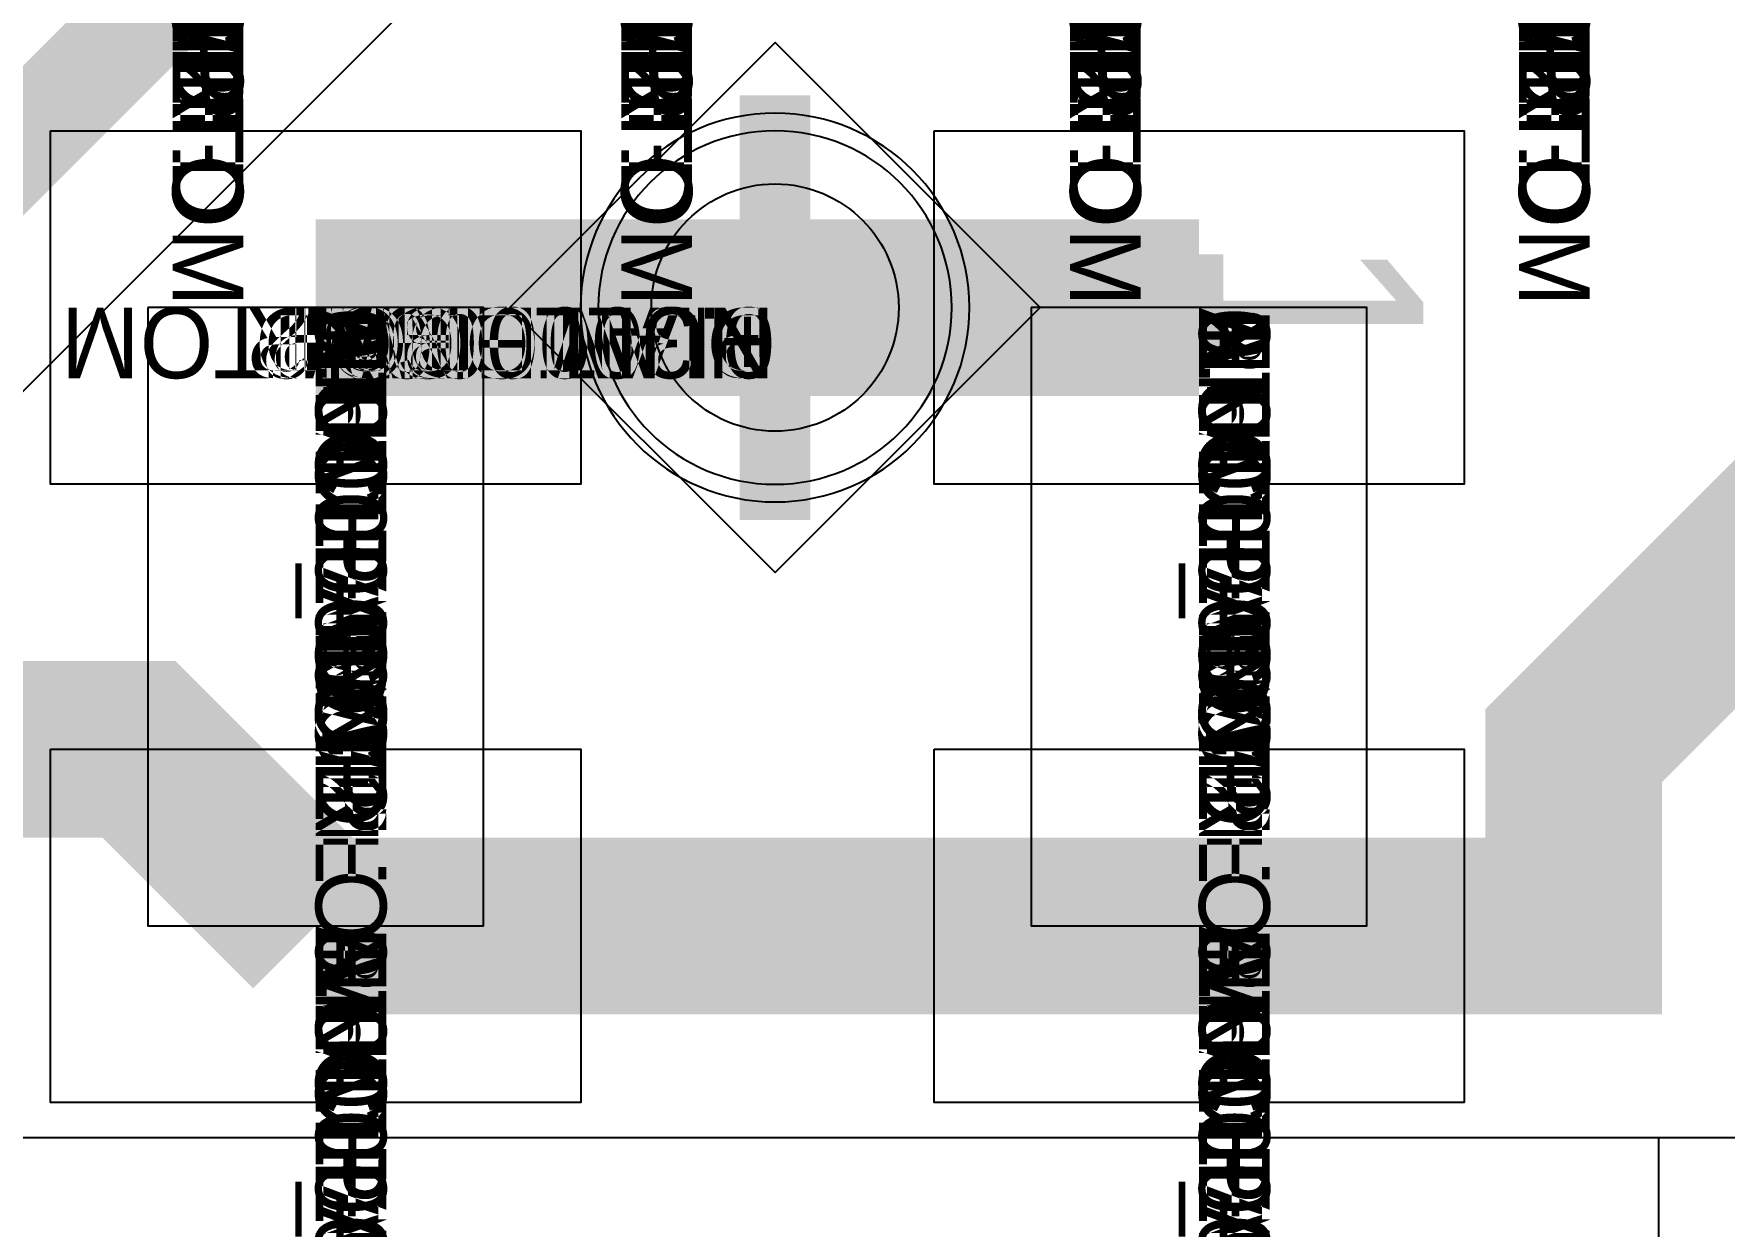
# Model space of a CAD drawing. Extents: x 0 to 323, y 0 to 320.
# Drawn here: x 102.015 to 106.799, y 200.505 to 203.88 of the extents above; entities that cross this region are included whole.
import ezdxf
from ezdxf.enums import TextEntityAlignment as Align

# ---------------------------------------------------------------- set-up
doc = ezdxf.new("R2010")
doc.units = 0
doc.header["$MEASUREMENT"] = 0
doc.layers.get('0').update_dxf_attribs({"linetype": 'CONTINUOUS'})
for name, color, linetype in [('CDN_FIGURES', 7, 'CONTINUOUS'), ('ETCH_BOTTOM', 7, 'CONTINUOUS'), ('ETCH_GND', 3, 'CONTINUOUS'), ('ETCH_INT1', 4, 'CONTINUOUS'), ('ETCH_INT2', 5, 'CONTINUOUS'), ('ETCH_PWR', 6, 'CONTINUOUS'), ('ETCH_TOP', 2, 'CONTINUOUS'), ('MANUFACTURING_NCLEGEND-1-6', 8, 'CONTINUOUS'), ('PACKAGE_GEOMETRY_ASSEMBLY_TOP', 11, 'CONTINUOUS'), ('PACKAGE_GEOMETRY_PIN_NUMBER', 9, 'CONTINUOUS')]:
    doc.layers.add(name, color=color, linetype=linetype)

# ---------------------------------------------------------------- blocks, each defined once
blk = doc.blocks.new('PAD_INFO')
for tag in ['SHAPE_TYPE', 'PAD_HEIGHT', 'PAD_LAYER', 'PAD_TYPE', 'PAD_WIDTH']:
    blk.add_attdef(tag, (0, 0), '', height=0.2)
at = {"flags": 2}
blk.add_attdef('CDN_TYPE', (0, 0), '', height=0.2, dxfattribs=at)
blk = doc.blocks.new('DRILL_INFO')
at = {"flags": 2}
blk.add_attdef('CDN_TYPE', (0, 0), '', height=0.2, dxfattribs=at)
for tag in ['FSHAPE', 'FCHAR', 'DRILL_HEIGHT', 'DIAMETER', 'PLATED', 'DRILL_WIDTH']:
    blk.add_attdef(tag, (0, 0), '', height=0.2)
blk = doc.blocks.new('VIA0700X0300')
at = {"layer": 'ETCH_BOTTOM'}
blk.add_circle((0, 0), 0.35, dxfattribs=at)
at = {"layer": 'ETCH_GND'}
blk.add_circle((0, 0), 0.35, dxfattribs=at)
at = {"layer": 'ETCH_INT1'}
blk.add_circle((0, 0), 0.35, dxfattribs=at)
at = {"layer": 'ETCH_INT2'}
blk.add_circle((0, 0), 0.35, dxfattribs=at)
at = {"layer": 'ETCH_PWR'}
blk.add_circle((0, 0), 0.35, dxfattribs=at)
at = {"layer": 'ETCH_TOP'}
blk.add_circle((0, 0), 0.35, dxfattribs=at)
ref = blk.add_blockref('PAD_INFO', (0, 0))
ref.add_attrib('PAD_LAYER', 'ETCH_TOP', (0, 0), dxfattribs={"height": 0.2})
ref.add_attrib('SHAPE_TYPE', 'NULL', (0, 0), dxfattribs={"height": 0.2})
ref.add_attrib('PAD_TYPE', 'ANTIPAD', (0, 0), dxfattribs={"height": 0.2})
ref.add_attrib('PAD_WIDTH', '0.000000', (0, 0), dxfattribs={"height": 0.2})
ref.add_attrib('PAD_HEIGHT', '0.000000', (0, 0), dxfattribs={"height": 0.2})
ref = blk.add_blockref('PAD_INFO', (0, 0))
ref.add_attrib('PAD_LAYER', 'ETCH_GND', (0, 0), dxfattribs={"height": 0.2})
ref.add_attrib('SHAPE_TYPE', 'NULL', (0, 0), dxfattribs={"height": 0.2})
ref.add_attrib('PAD_TYPE', 'ANTIPAD', (0, 0), dxfattribs={"height": 0.2})
ref.add_attrib('PAD_WIDTH', '0.000000', (0, 0), dxfattribs={"height": 0.2})
ref.add_attrib('PAD_HEIGHT', '0.000000', (0, 0), dxfattribs={"height": 0.2})
ref = blk.add_blockref('PAD_INFO', (0, 0))
ref.add_attrib('PAD_LAYER', 'ETCH_INT1', (0, 0), dxfattribs={"height": 0.2})
ref.add_attrib('SHAPE_TYPE', 'NULL', (0, 0), dxfattribs={"height": 0.2})
ref.add_attrib('PAD_TYPE', 'ANTIPAD', (0, 0), dxfattribs={"height": 0.2})
ref.add_attrib('PAD_WIDTH', '0.000000', (0, 0), dxfattribs={"height": 0.2})
ref.add_attrib('PAD_HEIGHT', '0.000000', (0, 0), dxfattribs={"height": 0.2})
ref = blk.add_blockref('PAD_INFO', (0, 0))
ref.add_attrib('PAD_LAYER', 'ETCH_INT2', (0, 0), dxfattribs={"height": 0.2})
ref.add_attrib('SHAPE_TYPE', 'NULL', (0, 0), dxfattribs={"height": 0.2})
ref.add_attrib('PAD_TYPE', 'ANTIPAD', (0, 0), dxfattribs={"height": 0.2})
ref.add_attrib('PAD_WIDTH', '0.000000', (0, 0), dxfattribs={"height": 0.2})
ref.add_attrib('PAD_HEIGHT', '0.000000', (0, 0), dxfattribs={"height": 0.2})
ref = blk.add_blockref('PAD_INFO', (0, 0))
ref.add_attrib('PAD_LAYER', 'ETCH_PWR', (0, 0), dxfattribs={"height": 0.2})
ref.add_attrib('SHAPE_TYPE', 'NULL', (0, 0), dxfattribs={"height": 0.2})
ref.add_attrib('PAD_TYPE', 'ANTIPAD', (0, 0), dxfattribs={"height": 0.2})
ref.add_attrib('PAD_WIDTH', '0.000000', (0, 0), dxfattribs={"height": 0.2})
ref.add_attrib('PAD_HEIGHT', '0.000000', (0, 0), dxfattribs={"height": 0.2})
ref = blk.add_blockref('PAD_INFO', (0, 0))
ref.add_attrib('PAD_LAYER', 'ETCH_BOTTOM', (0, 0), dxfattribs={"height": 0.2})
ref.add_attrib('SHAPE_TYPE', 'NULL', (0, 0), dxfattribs={"height": 0.2})
ref.add_attrib('PAD_TYPE', 'ANTIPAD', (0, 0), dxfattribs={"height": 0.2})
ref.add_attrib('PAD_WIDTH', '0.000000', (0, 0), dxfattribs={"height": 0.2})
ref.add_attrib('PAD_HEIGHT', '0.000000', (0, 0), dxfattribs={"height": 0.2})
ref = blk.add_blockref('PAD_INFO', (0, 0))
ref.add_attrib('PAD_LAYER', 'ETCH_TOP', (0, 0), dxfattribs={"height": 0.2})
ref.add_attrib('SHAPE_TYPE', 'NULL', (0, 0), dxfattribs={"height": 0.2})
ref.add_attrib('PAD_TYPE', 'THERMAL', (0, 0), dxfattribs={"height": 0.2})
ref.add_attrib('PAD_WIDTH', '0.000000', (0, 0), dxfattribs={"height": 0.2})
ref.add_attrib('PAD_HEIGHT', '0.000000', (0, 0), dxfattribs={"height": 0.2})
ref = blk.add_blockref('PAD_INFO', (0, 0))
ref.add_attrib('PAD_LAYER', 'ETCH_GND', (0, 0), dxfattribs={"height": 0.2})
ref.add_attrib('SHAPE_TYPE', 'NULL', (0, 0), dxfattribs={"height": 0.2})
ref.add_attrib('PAD_TYPE', 'THERMAL', (0, 0), dxfattribs={"height": 0.2})
ref.add_attrib('PAD_WIDTH', '0.000000', (0, 0), dxfattribs={"height": 0.2})
ref.add_attrib('PAD_HEIGHT', '0.000000', (0, 0), dxfattribs={"height": 0.2})
ref = blk.add_blockref('PAD_INFO', (0, 0))
ref.add_attrib('PAD_LAYER', 'ETCH_INT1', (0, 0), dxfattribs={"height": 0.2})
ref.add_attrib('SHAPE_TYPE', 'NULL', (0, 0), dxfattribs={"height": 0.2})
ref.add_attrib('PAD_TYPE', 'THERMAL', (0, 0), dxfattribs={"height": 0.2})
ref.add_attrib('PAD_WIDTH', '0.000000', (0, 0), dxfattribs={"height": 0.2})
ref.add_attrib('PAD_HEIGHT', '0.000000', (0, 0), dxfattribs={"height": 0.2})
ref = blk.add_blockref('PAD_INFO', (0, 0))
ref.add_attrib('PAD_LAYER', 'ETCH_INT2', (0, 0), dxfattribs={"height": 0.2})
ref.add_attrib('SHAPE_TYPE', 'NULL', (0, 0), dxfattribs={"height": 0.2})
ref.add_attrib('PAD_TYPE', 'THERMAL', (0, 0), dxfattribs={"height": 0.2})
ref.add_attrib('PAD_WIDTH', '0.000000', (0, 0), dxfattribs={"height": 0.2})
ref.add_attrib('PAD_HEIGHT', '0.000000', (0, 0), dxfattribs={"height": 0.2})
ref = blk.add_blockref('PAD_INFO', (0, 0))
ref.add_attrib('PAD_LAYER', 'ETCH_PWR', (0, 0), dxfattribs={"height": 0.2})
ref.add_attrib('SHAPE_TYPE', 'NULL', (0, 0), dxfattribs={"height": 0.2})
ref.add_attrib('PAD_TYPE', 'THERMAL', (0, 0), dxfattribs={"height": 0.2})
ref.add_attrib('PAD_WIDTH', '0.000000', (0, 0), dxfattribs={"height": 0.2})
ref.add_attrib('PAD_HEIGHT', '0.000000', (0, 0), dxfattribs={"height": 0.2})
ref = blk.add_blockref('PAD_INFO', (0, 0))
ref.add_attrib('PAD_LAYER', 'ETCH_BOTTOM', (0, 0), dxfattribs={"height": 0.2})
ref.add_attrib('SHAPE_TYPE', 'NULL', (0, 0), dxfattribs={"height": 0.2})
ref.add_attrib('PAD_TYPE', 'THERMAL', (0, 0), dxfattribs={"height": 0.2})
ref.add_attrib('PAD_WIDTH', '0.000000', (0, 0), dxfattribs={"height": 0.2})
ref.add_attrib('PAD_HEIGHT', '0.000000', (0, 0), dxfattribs={"height": 0.2})
ref = blk.add_blockref('PAD_INFO', (0, 0))
ref.add_attrib('PAD_LAYER', 'ETCH_TOP', (0, 0), dxfattribs={"height": 0.2})
ref.add_attrib('SHAPE_TYPE', 'CIRCLE', (0, 0), dxfattribs={"height": 0.2})
ref.add_attrib('PAD_TYPE', 'REGULAR', (0, 0), dxfattribs={"height": 0.2})
ref.add_attrib('PAD_WIDTH', '0.700000', (0, 0), dxfattribs={"height": 0.2})
ref.add_attrib('PAD_HEIGHT', '0.700000', (0, 0), dxfattribs={"height": 0.2})
ref = blk.add_blockref('PAD_INFO', (0, 0))
ref.add_attrib('PAD_LAYER', 'ETCH_GND', (0, 0), dxfattribs={"height": 0.2})
ref.add_attrib('SHAPE_TYPE', 'CIRCLE', (0, 0), dxfattribs={"height": 0.2})
ref.add_attrib('PAD_TYPE', 'REGULAR', (0, 0), dxfattribs={"height": 0.2})
ref.add_attrib('PAD_WIDTH', '0.700000', (0, 0), dxfattribs={"height": 0.2})
ref.add_attrib('PAD_HEIGHT', '0.700000', (0, 0), dxfattribs={"height": 0.2})
ref = blk.add_blockref('PAD_INFO', (0, 0))
ref.add_attrib('PAD_LAYER', 'ETCH_INT1', (0, 0), dxfattribs={"height": 0.2})
ref.add_attrib('SHAPE_TYPE', 'CIRCLE', (0, 0), dxfattribs={"height": 0.2})
ref.add_attrib('PAD_TYPE', 'REGULAR', (0, 0), dxfattribs={"height": 0.2})
ref.add_attrib('PAD_WIDTH', '0.700000', (0, 0), dxfattribs={"height": 0.2})
ref.add_attrib('PAD_HEIGHT', '0.700000', (0, 0), dxfattribs={"height": 0.2})
ref = blk.add_blockref('PAD_INFO', (0, 0))
ref.add_attrib('PAD_LAYER', 'ETCH_INT2', (0, 0), dxfattribs={"height": 0.2})
ref.add_attrib('SHAPE_TYPE', 'CIRCLE', (0, 0), dxfattribs={"height": 0.2})
ref.add_attrib('PAD_TYPE', 'REGULAR', (0, 0), dxfattribs={"height": 0.2})
ref.add_attrib('PAD_WIDTH', '0.700000', (0, 0), dxfattribs={"height": 0.2})
ref.add_attrib('PAD_HEIGHT', '0.700000', (0, 0), dxfattribs={"height": 0.2})
ref = blk.add_blockref('PAD_INFO', (0, 0))
ref.add_attrib('PAD_LAYER', 'ETCH_PWR', (0, 0), dxfattribs={"height": 0.2})
ref.add_attrib('SHAPE_TYPE', 'CIRCLE', (0, 0), dxfattribs={"height": 0.2})
ref.add_attrib('PAD_TYPE', 'REGULAR', (0, 0), dxfattribs={"height": 0.2})
ref.add_attrib('PAD_WIDTH', '0.700000', (0, 0), dxfattribs={"height": 0.2})
ref.add_attrib('PAD_HEIGHT', '0.700000', (0, 0), dxfattribs={"height": 0.2})
ref = blk.add_blockref('PAD_INFO', (0, 0))
ref.add_attrib('PAD_LAYER', 'ETCH_BOTTOM', (0, 0), dxfattribs={"height": 0.2})
ref.add_attrib('SHAPE_TYPE', 'CIRCLE', (0, 0), dxfattribs={"height": 0.2})
ref.add_attrib('PAD_TYPE', 'REGULAR', (0, 0), dxfattribs={"height": 0.2})
ref.add_attrib('PAD_WIDTH', '0.700000', (0, 0), dxfattribs={"height": 0.2})
ref.add_attrib('PAD_HEIGHT', '0.700000', (0, 0), dxfattribs={"height": 0.2})
ref = blk.add_blockref('DRILL_INFO', (0, 0))
ref.add_attrib('DIAMETER', '0.300000', (0, 0), dxfattribs={"height": 0.2})
ref.add_attrib('PLATED', 'PLATED', (0, 0), dxfattribs={"height": 0.2})
ref.add_attrib('FSHAPE', 'DIAMOND', (0, 0), dxfattribs={"height": 0.2})
ref.add_attrib('FCHAR', '+', (0, 0), dxfattribs={"height": 0.2})
ref.add_attrib('DRILL_WIDTH', '1.500000', (0, 0), dxfattribs={"height": 0.2})
ref.add_attrib('DRILL_HEIGHT', '1.500000', (0, 0), dxfattribs={"height": 0.2})
for tag in ['CDN_TYPE', 'PIN']:
    blk.add_attdef(tag, (0, 0), '', height=0.2)
at = {"flags": 2}
for tag in ['PSTKNAME', 'BBV']:
    blk.add_attdef(tag, (0, 0), '', height=0.2, dxfattribs=at)
blk = doc.blocks.new('FIGURE_DIAMOND')
at = {"layer": 'CDN_FIGURES'}
blk.add_lwpolyline([(-0.5, 0), (0, 0.5), (0.5, 0), (0, -0.5)], close=True, dxfattribs=at)
blk = doc.blocks.new('SMD50_25')
at = {"layer": 'ETCH_TOP'}
blk.add_lwpolyline([(-0.635, -0.3175), (-0.635, 0.3175), (0.635, 0.3175), (0.635, -0.3175)], close=True, dxfattribs=at)
ref = blk.add_blockref('PAD_INFO', (0, 0))
ref.add_attrib('PAD_LAYER', 'ETCH_TOP', (0, 0), dxfattribs={"height": 0.2})
ref.add_attrib('SHAPE_TYPE', 'NULL', (0, 0), dxfattribs={"height": 0.2})
ref.add_attrib('PAD_TYPE', 'ANTIPAD', (0, 0), dxfattribs={"height": 0.2})
ref.add_attrib('PAD_WIDTH', '0.000000', (0, 0), dxfattribs={"height": 0.2})
ref.add_attrib('PAD_HEIGHT', '0.000000', (0, 0), dxfattribs={"height": 0.2})
ref = blk.add_blockref('PAD_INFO', (0, 0))
ref.add_attrib('PAD_LAYER', 'ETCH_GND', (0, 0), dxfattribs={"height": 0.2})
ref.add_attrib('SHAPE_TYPE', 'NULL', (0, 0), dxfattribs={"height": 0.2})
ref.add_attrib('PAD_TYPE', 'ANTIPAD', (0, 0), dxfattribs={"height": 0.2})
ref.add_attrib('PAD_WIDTH', '0.000000', (0, 0), dxfattribs={"height": 0.2})
ref.add_attrib('PAD_HEIGHT', '0.000000', (0, 0), dxfattribs={"height": 0.2})
ref = blk.add_blockref('PAD_INFO', (0, 0))
ref.add_attrib('PAD_LAYER', 'ETCH_INT1', (0, 0), dxfattribs={"height": 0.2})
ref.add_attrib('SHAPE_TYPE', 'NULL', (0, 0), dxfattribs={"height": 0.2})
ref.add_attrib('PAD_TYPE', 'ANTIPAD', (0, 0), dxfattribs={"height": 0.2})
ref.add_attrib('PAD_WIDTH', '0.000000', (0, 0), dxfattribs={"height": 0.2})
ref.add_attrib('PAD_HEIGHT', '0.000000', (0, 0), dxfattribs={"height": 0.2})
ref = blk.add_blockref('PAD_INFO', (0, 0))
ref.add_attrib('PAD_LAYER', 'ETCH_INT2', (0, 0), dxfattribs={"height": 0.2})
ref.add_attrib('SHAPE_TYPE', 'NULL', (0, 0), dxfattribs={"height": 0.2})
ref.add_attrib('PAD_TYPE', 'ANTIPAD', (0, 0), dxfattribs={"height": 0.2})
ref.add_attrib('PAD_WIDTH', '0.000000', (0, 0), dxfattribs={"height": 0.2})
ref.add_attrib('PAD_HEIGHT', '0.000000', (0, 0), dxfattribs={"height": 0.2})
ref = blk.add_blockref('PAD_INFO', (0, 0))
ref.add_attrib('PAD_LAYER', 'ETCH_PWR', (0, 0), dxfattribs={"height": 0.2})
ref.add_attrib('SHAPE_TYPE', 'NULL', (0, 0), dxfattribs={"height": 0.2})
ref.add_attrib('PAD_TYPE', 'ANTIPAD', (0, 0), dxfattribs={"height": 0.2})
ref.add_attrib('PAD_WIDTH', '0.000000', (0, 0), dxfattribs={"height": 0.2})
ref.add_attrib('PAD_HEIGHT', '0.000000', (0, 0), dxfattribs={"height": 0.2})
ref = blk.add_blockref('PAD_INFO', (0, 0))
ref.add_attrib('PAD_LAYER', 'ETCH_BOTTOM', (0, 0), dxfattribs={"height": 0.2})
ref.add_attrib('SHAPE_TYPE', 'NULL', (0, 0), dxfattribs={"height": 0.2})
ref.add_attrib('PAD_TYPE', 'ANTIPAD', (0, 0), dxfattribs={"height": 0.2})
ref.add_attrib('PAD_WIDTH', '0.000000', (0, 0), dxfattribs={"height": 0.2})
ref.add_attrib('PAD_HEIGHT', '0.000000', (0, 0), dxfattribs={"height": 0.2})
ref = blk.add_blockref('PAD_INFO', (0, 0))
ref.add_attrib('PAD_LAYER', 'ETCH_TOP', (0, 0), dxfattribs={"height": 0.2})
ref.add_attrib('SHAPE_TYPE', 'NULL', (0, 0), dxfattribs={"height": 0.2})
ref.add_attrib('PAD_TYPE', 'THERMAL', (0, 0), dxfattribs={"height": 0.2})
ref.add_attrib('PAD_WIDTH', '0.000000', (0, 0), dxfattribs={"height": 0.2})
ref.add_attrib('PAD_HEIGHT', '0.000000', (0, 0), dxfattribs={"height": 0.2})
ref = blk.add_blockref('PAD_INFO', (0, 0))
ref.add_attrib('PAD_LAYER', 'ETCH_GND', (0, 0), dxfattribs={"height": 0.2})
ref.add_attrib('SHAPE_TYPE', 'NULL', (0, 0), dxfattribs={"height": 0.2})
ref.add_attrib('PAD_TYPE', 'THERMAL', (0, 0), dxfattribs={"height": 0.2})
ref.add_attrib('PAD_WIDTH', '0.000000', (0, 0), dxfattribs={"height": 0.2})
ref.add_attrib('PAD_HEIGHT', '0.000000', (0, 0), dxfattribs={"height": 0.2})
ref = blk.add_blockref('PAD_INFO', (0, 0))
ref.add_attrib('PAD_LAYER', 'ETCH_INT1', (0, 0), dxfattribs={"height": 0.2})
ref.add_attrib('SHAPE_TYPE', 'NULL', (0, 0), dxfattribs={"height": 0.2})
ref.add_attrib('PAD_TYPE', 'THERMAL', (0, 0), dxfattribs={"height": 0.2})
ref.add_attrib('PAD_WIDTH', '0.000000', (0, 0), dxfattribs={"height": 0.2})
ref.add_attrib('PAD_HEIGHT', '0.000000', (0, 0), dxfattribs={"height": 0.2})
ref = blk.add_blockref('PAD_INFO', (0, 0))
ref.add_attrib('PAD_LAYER', 'ETCH_INT2', (0, 0), dxfattribs={"height": 0.2})
ref.add_attrib('SHAPE_TYPE', 'NULL', (0, 0), dxfattribs={"height": 0.2})
ref.add_attrib('PAD_TYPE', 'THERMAL', (0, 0), dxfattribs={"height": 0.2})
ref.add_attrib('PAD_WIDTH', '0.000000', (0, 0), dxfattribs={"height": 0.2})
ref.add_attrib('PAD_HEIGHT', '0.000000', (0, 0), dxfattribs={"height": 0.2})
ref = blk.add_blockref('PAD_INFO', (0, 0))
ref.add_attrib('PAD_LAYER', 'ETCH_PWR', (0, 0), dxfattribs={"height": 0.2})
ref.add_attrib('SHAPE_TYPE', 'NULL', (0, 0), dxfattribs={"height": 0.2})
ref.add_attrib('PAD_TYPE', 'THERMAL', (0, 0), dxfattribs={"height": 0.2})
ref.add_attrib('PAD_WIDTH', '0.000000', (0, 0), dxfattribs={"height": 0.2})
ref.add_attrib('PAD_HEIGHT', '0.000000', (0, 0), dxfattribs={"height": 0.2})
ref = blk.add_blockref('PAD_INFO', (0, 0))
ref.add_attrib('PAD_LAYER', 'ETCH_BOTTOM', (0, 0), dxfattribs={"height": 0.2})
ref.add_attrib('SHAPE_TYPE', 'NULL', (0, 0), dxfattribs={"height": 0.2})
ref.add_attrib('PAD_TYPE', 'THERMAL', (0, 0), dxfattribs={"height": 0.2})
ref.add_attrib('PAD_WIDTH', '0.000000', (0, 0), dxfattribs={"height": 0.2})
ref.add_attrib('PAD_HEIGHT', '0.000000', (0, 0), dxfattribs={"height": 0.2})
ref = blk.add_blockref('PAD_INFO', (0, 0))
ref.add_attrib('PAD_LAYER', 'ETCH_TOP', (0, 0), dxfattribs={"height": 0.2})
ref.add_attrib('SHAPE_TYPE', 'RECTANGLE', (0, 0), dxfattribs={"height": 0.2})
ref.add_attrib('PAD_TYPE', 'REGULAR', (0, 0), dxfattribs={"height": 0.2})
ref.add_attrib('PAD_WIDTH', '1.270000', (0, 0), dxfattribs={"height": 0.2})
ref.add_attrib('PAD_HEIGHT', '0.635000', (0, 0), dxfattribs={"height": 0.2})
ref = blk.add_blockref('PAD_INFO', (0, 0))
ref.add_attrib('PAD_LAYER', 'ETCH_GND', (0, 0), dxfattribs={"height": 0.2})
ref.add_attrib('SHAPE_TYPE', 'NULL', (0, 0), dxfattribs={"height": 0.2})
ref.add_attrib('PAD_TYPE', 'REGULAR', (0, 0), dxfattribs={"height": 0.2})
ref.add_attrib('PAD_WIDTH', '0.000000', (0, 0), dxfattribs={"height": 0.2})
ref.add_attrib('PAD_HEIGHT', '0.000000', (0, 0), dxfattribs={"height": 0.2})
ref = blk.add_blockref('PAD_INFO', (0, 0))
ref.add_attrib('PAD_LAYER', 'ETCH_INT1', (0, 0), dxfattribs={"height": 0.2})
ref.add_attrib('SHAPE_TYPE', 'NULL', (0, 0), dxfattribs={"height": 0.2})
ref.add_attrib('PAD_TYPE', 'REGULAR', (0, 0), dxfattribs={"height": 0.2})
ref.add_attrib('PAD_WIDTH', '0.000000', (0, 0), dxfattribs={"height": 0.2})
ref.add_attrib('PAD_HEIGHT', '0.000000', (0, 0), dxfattribs={"height": 0.2})
ref = blk.add_blockref('PAD_INFO', (0, 0))
ref.add_attrib('PAD_LAYER', 'ETCH_INT2', (0, 0), dxfattribs={"height": 0.2})
ref.add_attrib('SHAPE_TYPE', 'NULL', (0, 0), dxfattribs={"height": 0.2})
ref.add_attrib('PAD_TYPE', 'REGULAR', (0, 0), dxfattribs={"height": 0.2})
ref.add_attrib('PAD_WIDTH', '0.000000', (0, 0), dxfattribs={"height": 0.2})
ref.add_attrib('PAD_HEIGHT', '0.000000', (0, 0), dxfattribs={"height": 0.2})
ref = blk.add_blockref('PAD_INFO', (0, 0))
ref.add_attrib('PAD_LAYER', 'ETCH_PWR', (0, 0), dxfattribs={"height": 0.2})
ref.add_attrib('SHAPE_TYPE', 'NULL', (0, 0), dxfattribs={"height": 0.2})
ref.add_attrib('PAD_TYPE', 'REGULAR', (0, 0), dxfattribs={"height": 0.2})
ref.add_attrib('PAD_WIDTH', '0.000000', (0, 0), dxfattribs={"height": 0.2})
ref.add_attrib('PAD_HEIGHT', '0.000000', (0, 0), dxfattribs={"height": 0.2})
ref = blk.add_blockref('PAD_INFO', (0, 0))
ref.add_attrib('PAD_LAYER', 'ETCH_BOTTOM', (0, 0), dxfattribs={"height": 0.2})
ref.add_attrib('SHAPE_TYPE', 'NULL', (0, 0), dxfattribs={"height": 0.2})
ref.add_attrib('PAD_TYPE', 'REGULAR', (0, 0), dxfattribs={"height": 0.2})
ref.add_attrib('PAD_WIDTH', '0.000000', (0, 0), dxfattribs={"height": 0.2})
ref.add_attrib('PAD_HEIGHT', '0.000000', (0, 0), dxfattribs={"height": 0.2})
ref = blk.add_blockref('DRILL_INFO', (0, 0))
ref.add_attrib('DIAMETER', '0.000000', (0, 0), dxfattribs={"height": 0.2})
ref.add_attrib('PLATED', 'NON_PLATED', (0, 0), dxfattribs={"height": 0.2})
ref.add_attrib('FSHAPE', 'NULL', (0, 0), dxfattribs={"height": 0.2})
ref.add_attrib('DRILL_WIDTH', '0.000000', (0, 0), dxfattribs={"height": 0.2})
ref.add_attrib('DRILL_HEIGHT', '0.000000', (0, 0), dxfattribs={"height": 0.2})
for tag in ['CDN_TYPE', 'PIN']:
    blk.add_attdef(tag, (0, 0), '', height=0.2)
at = {"flags": 2}
for tag in ['PSTKNAME', 'BBV']:
    blk.add_attdef(tag, (0, 0), '', height=0.2, dxfattribs=at)
blk = doc.blocks.new('SOIC8')
at = {"layer": 'ETCH_TOP'}
ref = blk.add_blockref('SMD50_25', (2.4765, 1.905), dxfattribs=at)
ref.add_attrib('CDN_TYPE', 'PIN', (0, 0), dxfattribs={"height": 0.2})
ref.add_attrib('PIN', '8', (0, 0), dxfattribs={"height": 0.2})
ref = blk.add_blockref('SMD50_25', (2.4765, 0.635), dxfattribs=at)
ref.add_attrib('CDN_TYPE', 'PIN', (0, 0), dxfattribs={"height": 0.2})
ref.add_attrib('PIN', '7', (0, 0), dxfattribs={"height": 0.2})
ref = blk.add_blockref('SMD50_25', (2.4765, -1.905), dxfattribs=at)
ref.add_attrib('CDN_TYPE', 'PIN', (0, 0), dxfattribs={"height": 0.2})
ref.add_attrib('PIN', '5', (0, 0), dxfattribs={"height": 0.2})
ref = blk.add_blockref('SMD50_25', (2.4765, -0.635), dxfattribs=at)
ref.add_attrib('CDN_TYPE', 'PIN', (0, 0), dxfattribs={"height": 0.2})
ref.add_attrib('PIN', '6', (0, 0), dxfattribs={"height": 0.2})
at = {"flags": 2}
for tag in ['SYMBOL_TYPE', 'CDN_TYPE', 'REFDES']:
    blk.add_attdef(tag, (0, 0), '', height=0.2, dxfattribs=at)
blk = doc.blocks.new('RC1000X1500TS')
at = {"layer": 'ETCH_TOP'}
blk.add_lwpolyline([(-0.5, -0.75), (-0.5, 0.75), (0.5, 0.75), (0.5, -0.75)], close=True, dxfattribs=at)
ref = blk.add_blockref('PAD_INFO', (0, 0))
ref.add_attrib('PAD_LAYER', 'ETCH_TOP', (0, 0), dxfattribs={"height": 0.2})
ref.add_attrib('SHAPE_TYPE', 'NULL', (0, 0), dxfattribs={"height": 0.2})
ref.add_attrib('PAD_TYPE', 'ANTIPAD', (0, 0), dxfattribs={"height": 0.2})
ref.add_attrib('PAD_WIDTH', '0.000000', (0, 0), dxfattribs={"height": 0.2})
ref.add_attrib('PAD_HEIGHT', '0.000000', (0, 0), dxfattribs={"height": 0.2})
ref = blk.add_blockref('PAD_INFO', (0, 0))
ref.add_attrib('PAD_LAYER', 'ETCH_GND', (0, 0), dxfattribs={"height": 0.2})
ref.add_attrib('SHAPE_TYPE', 'NULL', (0, 0), dxfattribs={"height": 0.2})
ref.add_attrib('PAD_TYPE', 'ANTIPAD', (0, 0), dxfattribs={"height": 0.2})
ref.add_attrib('PAD_WIDTH', '0.000000', (0, 0), dxfattribs={"height": 0.2})
ref.add_attrib('PAD_HEIGHT', '0.000000', (0, 0), dxfattribs={"height": 0.2})
ref = blk.add_blockref('PAD_INFO', (0, 0))
ref.add_attrib('PAD_LAYER', 'ETCH_INT1', (0, 0), dxfattribs={"height": 0.2})
ref.add_attrib('SHAPE_TYPE', 'NULL', (0, 0), dxfattribs={"height": 0.2})
ref.add_attrib('PAD_TYPE', 'ANTIPAD', (0, 0), dxfattribs={"height": 0.2})
ref.add_attrib('PAD_WIDTH', '0.000000', (0, 0), dxfattribs={"height": 0.2})
ref.add_attrib('PAD_HEIGHT', '0.000000', (0, 0), dxfattribs={"height": 0.2})
ref = blk.add_blockref('PAD_INFO', (0, 0))
ref.add_attrib('PAD_LAYER', 'ETCH_INT2', (0, 0), dxfattribs={"height": 0.2})
ref.add_attrib('SHAPE_TYPE', 'NULL', (0, 0), dxfattribs={"height": 0.2})
ref.add_attrib('PAD_TYPE', 'ANTIPAD', (0, 0), dxfattribs={"height": 0.2})
ref.add_attrib('PAD_WIDTH', '0.000000', (0, 0), dxfattribs={"height": 0.2})
ref.add_attrib('PAD_HEIGHT', '0.000000', (0, 0), dxfattribs={"height": 0.2})
ref = blk.add_blockref('PAD_INFO', (0, 0))
ref.add_attrib('PAD_LAYER', 'ETCH_PWR', (0, 0), dxfattribs={"height": 0.2})
ref.add_attrib('SHAPE_TYPE', 'NULL', (0, 0), dxfattribs={"height": 0.2})
ref.add_attrib('PAD_TYPE', 'ANTIPAD', (0, 0), dxfattribs={"height": 0.2})
ref.add_attrib('PAD_WIDTH', '0.000000', (0, 0), dxfattribs={"height": 0.2})
ref.add_attrib('PAD_HEIGHT', '0.000000', (0, 0), dxfattribs={"height": 0.2})
ref = blk.add_blockref('PAD_INFO', (0, 0))
ref.add_attrib('PAD_LAYER', 'ETCH_BOTTOM', (0, 0), dxfattribs={"height": 0.2})
ref.add_attrib('SHAPE_TYPE', 'NULL', (0, 0), dxfattribs={"height": 0.2})
ref.add_attrib('PAD_TYPE', 'ANTIPAD', (0, 0), dxfattribs={"height": 0.2})
ref.add_attrib('PAD_WIDTH', '0.000000', (0, 0), dxfattribs={"height": 0.2})
ref.add_attrib('PAD_HEIGHT', '0.000000', (0, 0), dxfattribs={"height": 0.2})
ref = blk.add_blockref('PAD_INFO', (0, 0))
ref.add_attrib('PAD_LAYER', 'ETCH_TOP', (0, 0), dxfattribs={"height": 0.2})
ref.add_attrib('SHAPE_TYPE', 'NULL', (0, 0), dxfattribs={"height": 0.2})
ref.add_attrib('PAD_TYPE', 'THERMAL', (0, 0), dxfattribs={"height": 0.2})
ref.add_attrib('PAD_WIDTH', '0.000000', (0, 0), dxfattribs={"height": 0.2})
ref.add_attrib('PAD_HEIGHT', '0.000000', (0, 0), dxfattribs={"height": 0.2})
ref = blk.add_blockref('PAD_INFO', (0, 0))
ref.add_attrib('PAD_LAYER', 'ETCH_GND', (0, 0), dxfattribs={"height": 0.2})
ref.add_attrib('SHAPE_TYPE', 'NULL', (0, 0), dxfattribs={"height": 0.2})
ref.add_attrib('PAD_TYPE', 'THERMAL', (0, 0), dxfattribs={"height": 0.2})
ref.add_attrib('PAD_WIDTH', '0.000000', (0, 0), dxfattribs={"height": 0.2})
ref.add_attrib('PAD_HEIGHT', '0.000000', (0, 0), dxfattribs={"height": 0.2})
ref = blk.add_blockref('PAD_INFO', (0, 0))
ref.add_attrib('PAD_LAYER', 'ETCH_INT1', (0, 0), dxfattribs={"height": 0.2})
ref.add_attrib('SHAPE_TYPE', 'NULL', (0, 0), dxfattribs={"height": 0.2})
ref.add_attrib('PAD_TYPE', 'THERMAL', (0, 0), dxfattribs={"height": 0.2})
ref.add_attrib('PAD_WIDTH', '0.000000', (0, 0), dxfattribs={"height": 0.2})
ref.add_attrib('PAD_HEIGHT', '0.000000', (0, 0), dxfattribs={"height": 0.2})
ref = blk.add_blockref('PAD_INFO', (0, 0))
ref.add_attrib('PAD_LAYER', 'ETCH_INT2', (0, 0), dxfattribs={"height": 0.2})
ref.add_attrib('SHAPE_TYPE', 'NULL', (0, 0), dxfattribs={"height": 0.2})
ref.add_attrib('PAD_TYPE', 'THERMAL', (0, 0), dxfattribs={"height": 0.2})
ref.add_attrib('PAD_WIDTH', '0.000000', (0, 0), dxfattribs={"height": 0.2})
ref.add_attrib('PAD_HEIGHT', '0.000000', (0, 0), dxfattribs={"height": 0.2})
ref = blk.add_blockref('PAD_INFO', (0, 0))
ref.add_attrib('PAD_LAYER', 'ETCH_PWR', (0, 0), dxfattribs={"height": 0.2})
ref.add_attrib('SHAPE_TYPE', 'NULL', (0, 0), dxfattribs={"height": 0.2})
ref.add_attrib('PAD_TYPE', 'THERMAL', (0, 0), dxfattribs={"height": 0.2})
ref.add_attrib('PAD_WIDTH', '0.000000', (0, 0), dxfattribs={"height": 0.2})
ref.add_attrib('PAD_HEIGHT', '0.000000', (0, 0), dxfattribs={"height": 0.2})
ref = blk.add_blockref('PAD_INFO', (0, 0))
ref.add_attrib('PAD_LAYER', 'ETCH_BOTTOM', (0, 0), dxfattribs={"height": 0.2})
ref.add_attrib('SHAPE_TYPE', 'NULL', (0, 0), dxfattribs={"height": 0.2})
ref.add_attrib('PAD_TYPE', 'THERMAL', (0, 0), dxfattribs={"height": 0.2})
ref.add_attrib('PAD_WIDTH', '0.000000', (0, 0), dxfattribs={"height": 0.2})
ref.add_attrib('PAD_HEIGHT', '0.000000', (0, 0), dxfattribs={"height": 0.2})
ref = blk.add_blockref('PAD_INFO', (0, 0))
ref.add_attrib('PAD_LAYER', 'ETCH_GND', (0, 0), dxfattribs={"height": 0.2})
ref.add_attrib('SHAPE_TYPE', 'NULL', (0, 0), dxfattribs={"height": 0.2})
ref.add_attrib('PAD_TYPE', 'REGULAR', (0, 0), dxfattribs={"height": 0.2})
ref.add_attrib('PAD_WIDTH', '0.000000', (0, 0), dxfattribs={"height": 0.2})
ref.add_attrib('PAD_HEIGHT', '0.000000', (0, 0), dxfattribs={"height": 0.2})
ref = blk.add_blockref('PAD_INFO', (0, 0))
ref.add_attrib('PAD_LAYER', 'ETCH_INT1', (0, 0), dxfattribs={"height": 0.2})
ref.add_attrib('SHAPE_TYPE', 'NULL', (0, 0), dxfattribs={"height": 0.2})
ref.add_attrib('PAD_TYPE', 'REGULAR', (0, 0), dxfattribs={"height": 0.2})
ref.add_attrib('PAD_WIDTH', '0.000000', (0, 0), dxfattribs={"height": 0.2})
ref.add_attrib('PAD_HEIGHT', '0.000000', (0, 0), dxfattribs={"height": 0.2})
ref = blk.add_blockref('PAD_INFO', (0, 0))
ref.add_attrib('PAD_LAYER', 'ETCH_INT2', (0, 0), dxfattribs={"height": 0.2})
ref.add_attrib('SHAPE_TYPE', 'NULL', (0, 0), dxfattribs={"height": 0.2})
ref.add_attrib('PAD_TYPE', 'REGULAR', (0, 0), dxfattribs={"height": 0.2})
ref.add_attrib('PAD_WIDTH', '0.000000', (0, 0), dxfattribs={"height": 0.2})
ref.add_attrib('PAD_HEIGHT', '0.000000', (0, 0), dxfattribs={"height": 0.2})
ref = blk.add_blockref('PAD_INFO', (0, 0))
ref.add_attrib('PAD_LAYER', 'ETCH_PWR', (0, 0), dxfattribs={"height": 0.2})
ref.add_attrib('SHAPE_TYPE', 'NULL', (0, 0), dxfattribs={"height": 0.2})
ref.add_attrib('PAD_TYPE', 'REGULAR', (0, 0), dxfattribs={"height": 0.2})
ref.add_attrib('PAD_WIDTH', '0.000000', (0, 0), dxfattribs={"height": 0.2})
ref.add_attrib('PAD_HEIGHT', '0.000000', (0, 0), dxfattribs={"height": 0.2})
ref = blk.add_blockref('PAD_INFO', (0, 0))
ref.add_attrib('PAD_LAYER', 'ETCH_BOTTOM', (0, 0), dxfattribs={"height": 0.2})
ref.add_attrib('SHAPE_TYPE', 'NULL', (0, 0), dxfattribs={"height": 0.2})
ref.add_attrib('PAD_TYPE', 'REGULAR', (0, 0), dxfattribs={"height": 0.2})
ref.add_attrib('PAD_WIDTH', '0.000000', (0, 0), dxfattribs={"height": 0.2})
ref.add_attrib('PAD_HEIGHT', '0.000000', (0, 0), dxfattribs={"height": 0.2})
ref = blk.add_blockref('DRILL_INFO', (0, 0))
ref.add_attrib('DIAMETER', '0.000000', (0, 0), dxfattribs={"height": 0.2})
ref.add_attrib('PLATED', 'PLATED', (0, 0), dxfattribs={"height": 0.2})
ref.add_attrib('FSHAPE', 'NULL', (0, 0), dxfattribs={"height": 0.2})
ref.add_attrib('DRILL_WIDTH', '0.000000', (0, 0), dxfattribs={"height": 0.2})
ref.add_attrib('DRILL_HEIGHT', '0.000000', (0, 0), dxfattribs={"height": 0.2})
ref = blk.add_blockref('PAD_INFO', (0, 0))
ref.add_attrib('PAD_LAYER', 'ETCH_TOP', (0, 0), dxfattribs={"height": 0.2})
ref.add_attrib('SHAPE_TYPE', 'RECTANGLE', (0, 0), dxfattribs={"height": 0.2})
ref.add_attrib('PAD_TYPE', 'REGULAR', (0, 0), dxfattribs={"height": 0.2})
ref.add_attrib('PAD_WIDTH', '1.000000', (0, 0), dxfattribs={"height": 0.2})
ref.add_attrib('PAD_HEIGHT', '1.500000', (0, 0), dxfattribs={"height": 0.2})
for tag in ['CDN_TYPE', 'PIN']:
    blk.add_attdef(tag, (0, 0), '', height=0.2)
at = {"flags": 2}
for tag in ['PSTKNAME', 'BBV']:
    blk.add_attdef(tag, (0, 0), '', height=0.2, dxfattribs=at)
blk = doc.blocks.new('F56')
at = {"layer": 'PACKAGE_GEOMETRY_ASSEMBLY_TOP'}
blk.add_lwpolyline([(0, -0.475), (1.75, -0.475), (1.75, 0.475), (0, 0.475)], close=True, dxfattribs=at)
at = {"layer": 'ETCH_TOP'}
ref = blk.add_blockref('RC1000X1500TS', (0, 0), dxfattribs=at)
ref.add_attrib('CDN_TYPE', 'PIN', (0, 0), dxfattribs={"height": 0.2})
ref.add_attrib('PIN', '1', (0, 0), dxfattribs={"height": 0.2})
ref = blk.add_blockref('RC1000X1500TS', (1.75, 0), dxfattribs=at)
ref.add_attrib('CDN_TYPE', 'PIN', (0, 0), dxfattribs={"height": 0.2})
ref.add_attrib('PIN', '2', (0, 0), dxfattribs={"height": 0.2})
at = {"flags": 2}
for tag in ['SYMBOL_TYPE', 'CDN_TYPE', 'REFDES']:
    blk.add_attdef(tag, (0, 0), '', height=0.2, dxfattribs=at)

msp = doc.modelspace()

# ---------------------------------------------------------------- linework, layer by layer
at = {"layer": 'ETCH_BOTTOM'}
for points in [[(104.1126, 203.1055, 0.2, 0.2, 0), (104.1126, 203.7063, 0.2, 0.2, 0)], [(104.1126, 202.5047, 0.2, 0.2, 0), (104.1126, 203.1055, 0.2, 0.2, 0)]]:
    msp.add_lwpolyline(points, format="xyseb", dxfattribs=at)
msp.add_lwpolyline([(104.6627, 203.1055, 1), (103.5625, 203.1055, 1)], format="xyb", close=True, dxfattribs=at)
at = {"layer": 'ETCH_INT1'}
msp.add_lwpolyline([(104.6127, 203.1055, 1), (103.6125, 203.1055, 1)], format="xyb", close=True, dxfattribs=at)
at = {"layer": 'ETCH_INT2'}
for points, format in [([(84.1126, 184.9555, 0.3, 0.3, 0), (90.1626, 191.0055, 0.3, 0.3, 0), (90.1626, 191.6748, 0.3, 0.3, 0), (90.1926, 191.7048, 0.3, 0.3, 0), (90.1926, 191.7855, 0.3, 0.3, 0), (103.9576, 205.5505, 0.3, 0.3, 0), (104.6483, 205.5505, 0.3, 0.3, 0), (104.6783, 205.5205, 0.3, 0.3, 0), (105.2169, 205.5205, 0.3, 0.3, 0), (105.5976, 205.9012, 0.3, 0.3, 0), (105.5976, 205.9436, 0.3, 0.3, 0), (108.4906, 208.8366, 0.3, 0.3, 0), (108.4906, 210.4028, 0.3, 0.3, 0), (108.8713, 210.7835, 0.3, 0.3, 0), (109.6406, 210.7835, 0.3, 0.3, 0), (110.3126, 211.4555, 0.3, 0.3, 0), (110.3126, 220.8555, 0.3, 0.3, 0)], "xyseb"), ([(110.8127, 220.8555), (110.8127, 211.2484), (109.8477, 210.2834), (109.6177, 210.2834, -0.606125), (108.9907, 209.6564), (108.9907, 208.6295), (106.0977, 205.7365), (106.0977, 205.6941), (105.424, 205.0204), (104.4712, 205.0204), (104.4412, 205.0504), (104.1647, 205.0504), (90.9881, 191.8738, -0.973292), (90.6627, 190.9284), (90.6627, 190.7984), (84.6127, 184.7484)], "xyb")]:
    msp.add_lwpolyline(points, format=format, dxfattribs=at)
msp.add_lwpolyline([(104.6127, 203.1055, 1), (103.6125, 203.1055, 1)], format="xyb", close=True, dxfattribs=at)
at = {"layer": 'ETCH_PWR'}
msp.add_lwpolyline([(104.6127, 203.1055, 1), (103.6125, 203.1055, 1)], format="xyb", close=True, dxfattribs=at)
msp.add_lwpolyline([(128.6054, 200.7555), (92.0397, 200.7555, 1.362659), (91.0855, 200.7555), (69.4127, 200.7555, 1.9997)], format="xyb", dxfattribs=at)
at = {"layer": 'ETCH_TOP'}
for points, format in [([(99.0125, 199.4056), (99.0125, 206.4056), (101.6127, 206.4056), (101.6127, 206.3141), (104.3649, 206.3141, -0.78348), (105.5303, 206.3141), (107.0852, 206.3141), (107.0852, 203.9806), (108.8627, 203.9806), (108.8627, 202.1304), (107.4862, 202.1304), (106.9727, 201.6169), (106.9727, 200.7554), (106.6127, 200.7554), (106.6127, 200.3054)], "xyb"), ([(102.8126, 203.1055, 0.5, 0.5, 0), (104.1126, 203.1055, 0.5, 0.5, 0)], "xyseb"), ([(105.3126, 203.1055, 0.5, 0.5, 0), (104.1126, 203.1055, 0.5, 0.5, 0)], "xyseb"), ([(107.8126, 203.0555, 0.5, 0.5, 0), (107.5626, 203.0555, 0.5, 0.5, 0), (106.3726, 201.8655, 0.5, 0.5, 0), (106.3726, 201.3555, 0.5, 0.5, 0), (105.3126, 201.3555, 0.5, 0.5, 0)], "xyseb"), ([(100.3126, 201.8555, 0.5, 0.5, 0), (102.3126, 201.8555, 0.5, 0.5, 0), (102.8126, 201.3555, 0.5, 0.5, 0)], "xyseb"), ([(102.8126, 201.3555, 0.5, 0.5, 0), (105.3126, 201.3555, 0.5, 0.5, 0)], "xyseb")]:
    msp.add_lwpolyline(points, format=format, dxfattribs=at)

# ---------------------------------------------------------------- block references
at = {"rotation": 270}
for name, p in [('SOIC8', (104.3126, 207.6055)), ('F56', (105.3126, 203.1055)), ('F56', (102.8126, 203.1055))]:
    msp.add_blockref(name, p, dxfattribs=at)
at = {"layer": 'ETCH_TOP', "rotation": 180}
msp.add_blockref('VIA0700X0300', (104.1126, 203.1055), dxfattribs=at)
at = {"layer": 'MANUFACTURING_NCLEGEND-1-6', "xscale": 1.5, "yscale": 1.5}
msp.add_blockref('FIGURE_DIAMOND', (104.1126, 203.1055), dxfattribs=at)

# ---------------------------------------------------------------- texts
at = {"layer": 'MANUFACTURING_NCLEGEND-1-6'}
msp.add_text('+', height=0.75, dxfattribs=at).set_placement((104.1126, 203.1055), align=Align.MIDDLE_CENTER)
at = {"layer": 'PACKAGE_GEOMETRY_PIN_NUMBER', "width": 0.88}
for s, p in [('1', (102.8126, 203.1055)), ('1', (105.3126, 203.1055)), ('2', (102.8126, 201.3555)), ('2', (105.3126, 201.3555))]:
    msp.add_text(s, height=0.635, rotation=270, dxfattribs=at).set_placement(p, align=Align.CENTER)

doc.saveas('drawing.dxf')
